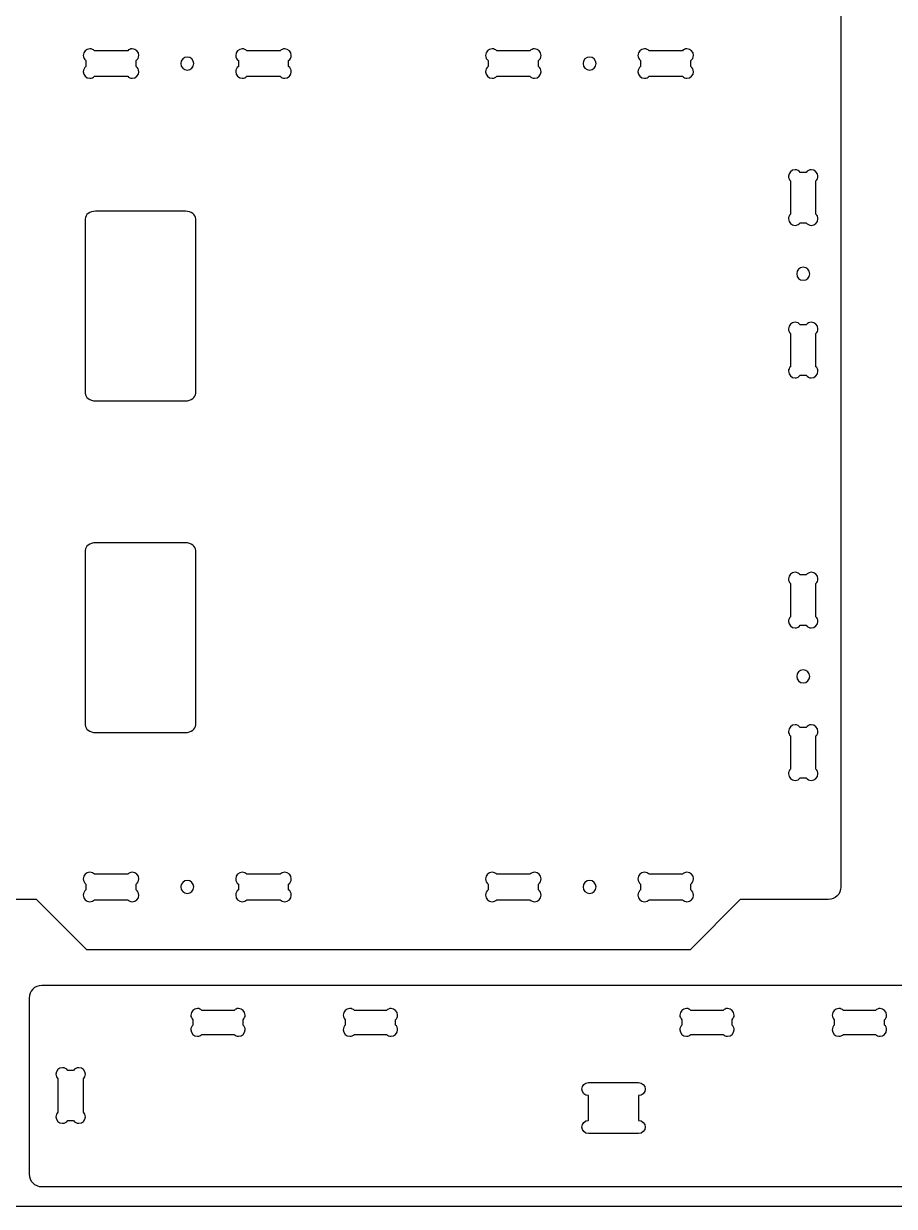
# Model space of a CAD drawing. Extents: x 0 to 4896, y 0 to 5028.
# Drawn here: x 3064 to 3504, y 1248 to 1845 of the extents above; entities that cross this region are included whole.
import ezdxf

# ---------------------------------------------------------------- set-up
doc = ezdxf.new("R2010")
doc.units = 0
doc.layers.add('Layer_1', color=7, linetype='CONTINUOUS')

msp = doc.modelspace()

# ---------------------------------------------------------------- linework, layer by layer
at = {"layer": 'Layer_1', "color": 3}
msp.add_lwpolyline([(2457.372163, 2467.488066), (4895.721448, 2467.488066), (4895.721448, 1248.338922), (2457.372163, 1248.338922), (2457.372163, 2467.488066)], dxfattribs=at)
at = {"layer": 'Layer_1', "color": 7}
for points in [[(3476.510023, 2438.249914), (3476.510023, 1825.510192), (3476.510023, 1409.585192)], [(3116.209245, 1831.763108), (3099.43469, 1831.763108)], [(3118.546412, 1832.724356), (3118.546412, 1832.724356)], [(3146.318856, 1828.588108), (3146.318856, 1828.588108)], [(3193.211828, 1831.763108), (3176.428411, 1831.763108)], [(3195.548967, 1832.724356), (3195.548967, 1832.724356)], [(3319.435717, 1831.763108), (3302.661134, 1831.763108)], [(3321.772856, 1832.724356), (3321.772856, 1832.724356)], [(3349.5453, 1828.588108), (3349.5453, 1828.588108)], [(3396.438301, 1831.763108), (3379.654884, 1831.763108)], [(3398.775439, 1832.724356), (3398.775439, 1832.724356)], [(3095.121967, 1826.780192), (3095.121967, 1823.834356)], [(3120.521967, 1823.834356), (3120.521967, 1826.780192)], [(3172.115717, 1826.780192), (3172.115717, 1823.825608)], [(3197.515717, 1823.834356), (3197.515717, 1826.780192)], [(3298.348411, 1826.780192), (3298.348411, 1823.834356)], [(3323.748411, 1823.834356), (3323.748411, 1826.780192)], [(3375.34219, 1826.780192), (3375.34219, 1823.825608)], [(3400.74219, 1823.834356), (3400.74219, 1826.780192)], [(3099.425856, 1818.842692), (3116.218078, 1818.842692)], [(3176.419606, 1818.842692), (3193.220634, 1818.842692)], [(3302.6523, 1818.842692), (3319.444522, 1818.842692)], [(3379.646078, 1818.842692), (3396.447106, 1818.842692)], [(3458.950523, 1770.335748), (3456.0048, 1770.335748)], [(3461.596356, 1771.667554), (3461.596356, 1771.667554)], [(3451.021828, 1766.031859), (3451.021828, 1749.248385)], [(3463.9423, 1749.239636), (3463.9423, 1766.040608)], [(3145.357523, 1750.747832), (3099.972662, 1750.747832)], [(3145.357523, 1750.747832), (3145.357523, 1750.747832)], [(3094.742745, 1746.849496), (3094.742745, 1658.866719)], [(3150.596273, 1658.866719), (3150.596273, 1746.849496)], [(3456.0048, 1744.935748), (3458.959328, 1744.935748)], [(3457.486467, 1722.419776), (3457.486467, 1722.419776)], [(3458.950523, 1693.342139), (3456.0048, 1693.342139)], [(3461.596356, 1694.673663), (3461.596356, 1694.673663)], [(3451.021828, 1689.029219), (3451.021828, 1672.254776)], [(3463.9423, 1672.245745), (3463.9423, 1689.037968)], [(3456.0048, 1667.941856), (3458.950523, 1667.941856)], [(3099.972662, 1654.977414), (3145.357523, 1654.977414)], [(3145.357523, 1583.336996), (3099.972662, 1583.336996)], [(3145.357523, 1583.336996), (3145.357523, 1583.336996)], [(3094.742745, 1579.447692), (3094.742745, 1491.464914)], [(3150.596273, 1491.464914), (3150.596273, 1579.447692)], [(3458.950523, 1567.109219), (3456.0048, 1567.109219)], [(3461.596356, 1568.441025), (3461.596356, 1568.441025)], [(3451.021828, 1562.80533), (3451.021828, 1546.022139)], [(3463.9423, 1546.013108), (3463.9423, 1562.814361)], [(3456.0048, 1541.709219), (3458.959328, 1541.709219)], [(3457.486467, 1519.193248), (3457.486467, 1519.193248)], [(3099.972662, 1487.566861), (3145.357523, 1487.566861)], [(3458.950523, 1490.11561), (3456.0048, 1490.11561)], [(3461.596356, 1491.447416), (3461.596356, 1491.447416)], [(3451.021828, 1485.802972), (3451.021828, 1469.028248)], [(3463.9423, 1469.019499), (3463.9423, 1485.811721)], [(3456.0048, 1464.71561), (3458.950523, 1464.71561)], [(3116.209245, 1416.041025), (3099.43469, 1416.041025)], [(3118.546412, 1417.002274), (3118.546412, 1417.002274)], [(3193.211828, 1416.041025), (3176.428411, 1416.041025)], [(3195.548967, 1417.002274), (3195.548967, 1417.002274)], [(3319.435717, 1416.041025), (3302.661134, 1416.041025)], [(3321.772856, 1417.002274), (3321.772856, 1417.002274)], [(3396.438301, 1416.041025), (3379.654884, 1416.041025)], [(3398.775439, 1417.002274), (3398.775439, 1417.002274)], [(3095.121967, 1411.05811), (3095.121967, 1408.112274)], [(3120.521967, 1408.112274), (3120.521967, 1411.05811)], [(3146.318856, 1412.866025), (3146.318856, 1412.866025)], [(3172.115717, 1411.05811), (3172.115717, 1408.103525)], [(3197.515717, 1408.112274), (3197.515717, 1411.05811)], [(3298.348411, 1411.05811), (3298.348411, 1408.112274)], [(3323.748411, 1408.112274), (3323.748411, 1411.05811)], [(3349.5453, 1412.866025), (3349.5453, 1412.866025)], [(3375.34219, 1411.05811), (3375.34219, 1408.103525)], [(3400.74219, 1408.112274), (3400.74219, 1411.05811)], [(3470.160023, 1403.235192), (3425.710023, 1403.235192), (3400.310023, 1377.826443), (3095.554134, 1377.826443), (3070.1453, 1403.235192), (3041.5703, 1403.235192)], [(3099.425856, 1403.12061), (3116.218078, 1403.12061)], [(3176.419606, 1403.12061), (3193.220634, 1403.12061)], [(3302.6523, 1403.12061), (3319.444522, 1403.12061)], [(3379.646078, 1403.12061), (3396.447106, 1403.12061)], [(3822.021284, 1359.851428), (3072.756844, 1359.851428), (3072.756844, 1359.851428)], [(3066.406844, 1353.501428), (3066.406844, 1264.636705)], [(3151.417257, 1348.21851), (3151.417257, 1348.21851)], [(3169.946839, 1347.28379), (3153.728093, 1347.28379)], [(3228.411148, 1348.21851), (3228.411148, 1348.21851)], [(3246.94073, 1347.28379), (3230.721702, 1347.28379)], [(3398.467535, 1348.21851), (3398.467535, 1348.21851)], [(3416.997399, 1347.28379), (3400.77837, 1347.28379)], [(3475.461426, 1348.21851), (3475.461426, 1348.21851)], [(3493.991008, 1347.28379), (3477.771979, 1347.28379)], [(3149.141982, 1342.530039), (3149.141982, 1339.884205)], [(3174.541982, 1339.884205), (3174.541982, 1342.530039)], [(3226.13559, 1342.530039), (3226.13559, 1339.884205)], [(3251.53559, 1339.884205), (3251.53559, 1342.530039)], [(3396.192259, 1342.530039), (3396.192259, 1339.884205)], [(3421.592259, 1339.884205), (3421.592259, 1342.530039)], [(3473.185868, 1342.530039), (3473.185868, 1339.884205)], [(3498.585868, 1339.884205), (3498.585868, 1342.530039)], [(3153.728093, 1335.130454), (3169.946839, 1335.130454)], [(3230.721702, 1335.130454), (3246.94073, 1335.130454)], [(3400.77837, 1335.130454), (3416.997399, 1335.130454)], [(3477.771979, 1335.130454), (3493.991008, 1335.130454)], [(3083.287119, 1318.338232), (3083.287119, 1318.338232)], [(3088.878506, 1317.006425), (3085.932953, 1317.006425)], [(3080.941288, 1312.711568), (3080.941288, 1295.910314)], [(3093.861704, 1295.919345), (3093.861704, 1312.702536)], [(3348.955315, 1310.824065), (3374.355315, 1310.824065)], [(3348.955315, 1310.824065), (3348.955315, 1310.824065)], [(3348.955315, 1291.694761), (3348.955315, 1304.218372)], [(3374.363782, 1304.218372), (3374.355315, 1304.218372), (3374.355315, 1291.694761), (3374.363782, 1291.694761)], [(3085.924204, 1291.606425), (3088.878506, 1291.606425)], [(3374.355315, 1285.089068), (3348.955315, 1285.089068)], [(3072.756844, 1258.286705), (3822.021284, 1258.286705)]]:
    msp.add_lwpolyline(points, dxfattribs=at)
for points in [[(3097.097523, 1832.724356), (3095.268271, 1832.724356), (3093.790245, 1831.25539), (3093.790245, 1829.426025)], [(3093.790245, 1829.426025), (3093.790245, 1828.338623), (3094.315686, 1827.381043), (3095.121967, 1826.780192)], [(3099.43469, 1831.763108), (3098.837846, 1832.360008), (3098.012177, 1832.724356), (3097.097523, 1832.724356)], [(3118.546412, 1832.724356), (3117.631814, 1832.724356), (3116.806145, 1832.360008), (3116.209245, 1831.763108)], [(3121.853689, 1829.426025), (3121.853717, 1831.25539), (3120.37572, 1832.724356), (3118.546412, 1832.724356)], [(3120.521967, 1826.780192), (3121.328332, 1827.381043), (3121.853689, 1828.338623), (3121.853689, 1829.426025)], [(3146.318856, 1828.588108), (3144.504647, 1828.588108), (3143.038023, 1827.11265), (3143.038023, 1825.298525)], [(3149.59969, 1825.298525), (3149.59969, 1827.11265), (3148.132952, 1828.588108), (3146.318856, 1828.588108)], [(3174.091273, 1832.724356), (3172.261936, 1832.724356), (3170.7928, 1831.25539), (3170.7928, 1829.426025)], [(3170.7928, 1829.426025), (3170.792829, 1828.339752), (3171.31096, 1827.381325), (3172.115717, 1826.780192)], [(3176.428411, 1831.763108), (3175.831596, 1832.360008), (3175.005898, 1832.724356), (3174.091273, 1832.724356)], [(3195.548967, 1832.724356), (3194.634313, 1832.724356), (3193.808644, 1832.360008), (3193.211828, 1831.763108)], [(3198.847467, 1829.426025), (3198.847467, 1831.25539), (3197.378303, 1832.724356), (3195.548967, 1832.724356)], [(3197.515717, 1826.780192), (3198.321998, 1827.381043), (3198.847467, 1828.338623), (3198.847467, 1829.426025)], [(3300.323967, 1832.724356), (3298.494744, 1832.724356), (3297.016689, 1831.25539), (3297.016689, 1829.426025)], [(3297.016689, 1829.426025), (3297.016689, 1828.338623), (3297.542159, 1827.381043), (3298.348411, 1826.780192)], [(3302.661134, 1831.763108), (3302.06429, 1832.360008), (3301.238649, 1832.724356), (3300.323967, 1832.724356)], [(3321.772856, 1832.724356), (3320.858258, 1832.724356), (3320.032561, 1832.360008), (3319.435717, 1831.763108)], [(3325.080162, 1829.426025), (3325.080162, 1831.25539), (3323.60222, 1832.724356), (3321.772856, 1832.724356)], [(3323.748411, 1826.780192), (3324.554805, 1827.381043), (3325.080162, 1828.338623), (3325.080162, 1829.426025)], [(3349.5453, 1828.588108), (3347.731148, 1828.588108), (3346.264467, 1827.11265), (3346.264467, 1825.298525)], [(3352.826134, 1825.298525), (3352.826134, 1827.11265), (3351.359425, 1828.588108), (3349.5453, 1828.588108)], [(3377.317745, 1832.724356), (3375.488381, 1832.724356), (3374.019245, 1831.25539), (3374.019245, 1829.426025)], [(3374.019245, 1829.426025), (3374.019301, 1828.339752), (3374.537405, 1827.381325), (3375.34219, 1826.780192)], [(3379.654884, 1831.763108), (3379.05804, 1832.360008), (3378.232371, 1832.724356), (3377.317745, 1832.724356)], [(3398.775439, 1832.724356), (3397.860785, 1832.724356), (3397.035116, 1832.360008), (3396.438301, 1831.763108)], [(3402.073912, 1829.426025), (3402.073912, 1831.25539), (3400.604747, 1832.724356), (3398.775439, 1832.724356)], [(3400.74219, 1826.780192), (3401.548414, 1827.381043), (3402.073912, 1828.338623), (3402.073912, 1829.426025)], [(3095.121967, 1823.834356), (3094.314416, 1823.233788), (3093.790245, 1822.277054), (3093.790245, 1821.188523)], [(3093.790245, 1821.188523), (3093.790245, 1819.359441), (3095.268243, 1817.881443), (3097.097523, 1817.881443)], [(3118.546412, 1817.881443), (3120.375748, 1817.881443), (3121.853689, 1819.359441), (3121.853689, 1821.188523)], [(3121.853689, 1821.188523), (3121.853717, 1822.277054), (3121.329546, 1823.233788), (3120.521967, 1823.834356)], [(3143.038023, 1825.298525), (3143.038023, 1823.484401), (3144.504647, 1822.017692), (3146.318856, 1822.017692)], [(3146.318856, 1822.017692), (3148.132952, 1822.017692), (3149.59969, 1823.484401), (3149.59969, 1825.298525)], [(3172.115717, 1823.825608), (3171.312202, 1823.224474), (3170.7928, 1822.27395), (3170.7928, 1821.188523)], [(3170.7928, 1821.188523), (3170.792829, 1819.359441), (3172.261965, 1817.881443), (3174.091273, 1817.881443)], [(3195.548967, 1817.881443), (3197.378275, 1817.881443), (3198.847467, 1819.359441), (3198.847467, 1821.188523)], [(3198.847467, 1821.188523), (3198.847467, 1822.277054), (3198.323268, 1823.233788), (3197.515717, 1823.834356)], [(3298.348411, 1823.834356), (3297.540889, 1823.233788), (3297.016689, 1822.277054), (3297.016689, 1821.188523)], [(3297.016689, 1821.188523), (3297.016689, 1819.359441), (3298.494715, 1817.881443), (3300.323967, 1817.881443)], [(3321.772856, 1817.881443), (3323.60222, 1817.881443), (3325.080162, 1819.359441), (3325.080162, 1821.188523)], [(3325.080162, 1821.188523), (3325.080162, 1822.277054), (3324.55599, 1823.233788), (3323.748411, 1823.834356)], [(3346.264467, 1825.298525), (3346.264467, 1823.484401), (3347.731148, 1822.017692), (3349.5453, 1822.017692)], [(3349.5453, 1822.017692), (3351.359425, 1822.017692), (3352.826134, 1823.484401), (3352.826134, 1825.298525)], [(3375.34219, 1823.825608), (3374.538646, 1823.224474), (3374.019245, 1822.27395), (3374.019245, 1821.188523)], [(3374.019245, 1821.188523), (3374.019301, 1819.359441), (3375.488381, 1817.881443), (3377.317745, 1817.881443)], [(3398.775439, 1817.881443), (3400.604747, 1817.881443), (3402.073912, 1819.359441), (3402.073912, 1821.188523)], [(3402.073912, 1821.188523), (3402.073912, 1822.277054), (3401.549712, 1823.233788), (3400.74219, 1823.834356)], [(3097.097523, 1817.881443), (3098.007802, 1817.881443), (3098.829718, 1818.250872), (3099.425856, 1818.842692)], [(3116.218078, 1818.842692), (3116.814244, 1818.250872), (3117.63616, 1817.881443), (3118.546412, 1817.881443)], [(3174.091273, 1817.881443), (3175.001496, 1817.881443), (3175.82344, 1818.250872), (3176.419606, 1818.842692)], [(3193.220634, 1818.842692), (3193.8168, 1818.250872), (3194.638857, 1817.881443), (3195.548967, 1817.881443)], [(3300.323967, 1817.881443), (3301.234275, 1817.881443), (3302.05619, 1818.250872), (3302.6523, 1818.842692)], [(3319.444522, 1818.842692), (3320.040689, 1818.250872), (3320.862604, 1817.881443), (3321.772856, 1817.881443)], [(3377.317745, 1817.881443), (3378.227912, 1817.881443), (3379.049912, 1818.250872), (3379.646078, 1818.842692)], [(3396.447106, 1818.842692), (3397.043244, 1818.250872), (3397.865273, 1817.881443), (3398.775439, 1817.881443)], [(3450.060523, 1768.368941), (3450.060495, 1767.454259), (3450.424985, 1766.628759), (3451.021828, 1766.031859)], [(3453.358967, 1771.667554), (3451.529715, 1771.667554), (3450.060523, 1770.198305), (3450.060523, 1768.368941)], [(3456.0048, 1770.335748), (3455.403864, 1771.142056), (3454.446482, 1771.667554), (3453.358967, 1771.667554)], [(3461.596356, 1771.667554), (3460.507938, 1771.667554), (3459.551261, 1771.143185), (3458.950523, 1770.335748)], [(3464.903634, 1768.368941), (3464.903634, 1770.198305), (3463.425608, 1771.667554), (3461.596356, 1771.667554)], [(3463.9423, 1766.040608), (3464.534036, 1766.636943), (3464.903634, 1767.458774), (3464.903634, 1768.368941)], [(3099.972662, 1750.747832), (3097.071728, 1750.747832), (3094.742745, 1749.007932), (3094.742745, 1746.849496)], [(3150.596273, 1746.849496), (3150.596273, 1749.007932), (3148.258457, 1750.747832), (3145.357523, 1750.747832)], [(3450.060523, 1746.911303), (3450.060466, 1745.081939), (3451.529715, 1743.612972), (3453.358967, 1743.612972)], [(3451.021828, 1749.248385), (3450.424985, 1748.651485), (3450.060523, 1747.825985), (3450.060523, 1746.911303)], [(3453.358967, 1743.612972), (3454.445184, 1743.612972), (3455.403808, 1744.131132), (3456.0048, 1744.935748)], [(3458.959328, 1744.935748), (3459.560518, 1744.132261), (3460.511127, 1743.612972), (3461.596356, 1743.612972)], [(3461.596356, 1743.612972), (3463.42558, 1743.612972), (3464.903634, 1745.081939), (3464.903634, 1746.911303)], [(3464.903634, 1746.911303), (3464.903634, 1747.82147), (3464.534148, 1748.643583), (3463.9423, 1749.239636)], [(3457.486467, 1722.419776), (3455.672342, 1722.419776), (3454.196828, 1720.953068), (3454.196828, 1719.138943)], [(3460.7673, 1719.138943), (3460.7673, 1720.953068), (3459.300676, 1722.419776), (3457.486467, 1722.419776)], [(3454.196828, 1719.138943), (3454.196828, 1717.324819), (3455.672314, 1715.85811), (3457.486467, 1715.85811)], [(3457.486467, 1715.85811), (3459.300676, 1715.85811), (3460.7673, 1717.324819), (3460.7673, 1719.138943)], [(3450.060523, 1691.366583), (3450.060495, 1690.451901), (3450.424985, 1689.626119), (3451.021828, 1689.029219)], [(3453.358967, 1694.673663), (3451.529715, 1694.673663), (3450.060523, 1693.195665), (3450.060523, 1691.366583)], [(3456.0048, 1693.342139), (3455.403864, 1694.148448), (3454.446482, 1694.673663), (3453.358967, 1694.673663)], [(3461.596356, 1694.673663), (3460.507938, 1694.673663), (3459.551261, 1694.149576), (3458.950523, 1693.342139)], [(3464.903634, 1691.366301), (3464.903634, 1693.195665), (3463.425608, 1694.673663), (3461.596356, 1694.673663)], [(3463.9423, 1689.037968), (3464.534148, 1689.634303), (3464.903634, 1690.456134), (3464.903634, 1691.366301)], [(3451.021828, 1672.254776), (3450.424985, 1671.657876), (3450.060523, 1670.832094), (3450.060523, 1669.917412)], [(3464.903634, 1669.917412), (3464.903634, 1670.827861), (3464.534148, 1671.649692), (3463.9423, 1672.245745)], [(3450.060523, 1669.917412), (3450.060466, 1668.08833), (3451.529715, 1666.610332), (3453.358967, 1666.610332)], [(3453.358967, 1666.610332), (3454.446482, 1666.610332), (3455.403864, 1667.13583), (3456.0048, 1667.941856)], [(3458.950523, 1667.941856), (3459.551261, 1667.134419), (3460.507882, 1666.610332), (3461.596356, 1666.610332)], [(3461.596356, 1666.610332), (3463.42558, 1666.610332), (3464.903634, 1668.08833), (3464.903634, 1669.917412)], [(3094.742745, 1658.866719), (3094.742745, 1656.708565), (3097.071728, 1654.977414), (3099.972662, 1654.977414)], [(3145.357523, 1654.977414), (3148.258457, 1654.977414), (3150.596273, 1656.708565), (3150.596273, 1658.866719)], [(3099.972662, 1583.336996), (3097.071728, 1583.336996), (3094.742745, 1581.605845), (3094.742745, 1579.447692)], [(3150.596273, 1579.447692), (3150.596273, 1581.605845), (3148.258457, 1583.336996), (3145.357523, 1583.336996)], [(3450.060523, 1565.142694), (3450.060495, 1564.228012), (3450.424985, 1563.40223), (3451.021828, 1562.80533)], [(3453.358967, 1568.441025), (3451.529715, 1568.441025), (3450.060523, 1566.971776), (3450.060523, 1565.142694)], [(3456.0048, 1567.109219), (3455.403864, 1567.915528), (3454.446482, 1568.441025), (3453.358967, 1568.441025)], [(3461.596356, 1568.441025), (3460.507938, 1568.441025), (3459.551261, 1567.916939), (3458.950523, 1567.109219)], [(3464.903634, 1565.142694), (3464.903634, 1566.971776), (3463.425608, 1568.441025), (3461.596356, 1568.441025)], [(3463.9423, 1562.814361), (3464.534036, 1563.410414), (3464.903634, 1564.232528), (3464.903634, 1565.142694)], [(3450.060523, 1543.684774), (3450.060466, 1541.85541), (3451.529715, 1540.386443), (3453.358967, 1540.386443)], [(3451.021828, 1546.022139), (3450.424985, 1545.425239), (3450.060523, 1544.599456), (3450.060523, 1543.684774)], [(3453.358967, 1540.386443), (3454.445184, 1540.386443), (3455.403808, 1540.904603), (3456.0048, 1541.709219)], [(3458.959328, 1541.709219), (3459.560518, 1540.905732), (3460.511127, 1540.386443), (3461.596356, 1540.386443)], [(3461.596356, 1540.386443), (3463.42558, 1540.386443), (3464.903634, 1541.855692), (3464.903634, 1543.684774)], [(3464.903634, 1543.684774), (3464.903634, 1544.595223), (3464.534148, 1545.417054), (3463.9423, 1546.013108)], [(3457.486467, 1519.193248), (3455.672342, 1519.193248), (3454.196828, 1517.726539), (3454.196828, 1515.912414)], [(3460.7673, 1515.912414), (3460.7673, 1517.726539), (3459.300676, 1519.193248), (3457.486467, 1519.193248)], [(3454.196828, 1515.912414), (3454.196828, 1514.09829), (3455.672314, 1512.631581), (3457.486467, 1512.631581)], [(3457.486467, 1512.631581), (3459.300676, 1512.631581), (3460.7673, 1514.09829), (3460.7673, 1515.912414)], [(3094.742745, 1491.464914), (3094.742745, 1489.306761), (3097.071728, 1487.566861), (3099.972662, 1487.566861)], [(3145.357523, 1487.566861), (3148.258457, 1487.566861), (3150.596273, 1489.306761), (3150.596273, 1491.464914)], [(3450.060523, 1488.140054), (3450.060495, 1487.225372), (3450.424985, 1486.39959), (3451.021828, 1485.802972)], [(3453.358967, 1491.447416), (3451.529715, 1491.447416), (3450.060523, 1489.969419), (3450.060523, 1488.140054)], [(3456.0048, 1490.11561), (3455.403864, 1490.921919), (3454.446482, 1491.447416), (3453.358967, 1491.447416)], [(3461.596356, 1491.447416), (3460.507938, 1491.447416), (3459.551261, 1490.923048), (3458.950523, 1490.11561)], [(3464.903634, 1488.140054), (3464.903634, 1489.969419), (3463.425608, 1491.447416), (3461.596356, 1491.447416)], [(3463.9423, 1485.811721), (3464.534148, 1486.407774), (3464.903634, 1487.229605), (3464.903634, 1488.140054)], [(3451.021828, 1469.028248), (3450.424985, 1468.431348), (3450.060523, 1467.605848), (3450.060523, 1466.691165)], [(3464.903634, 1466.691165), (3464.903634, 1467.601332), (3464.534148, 1468.423163), (3463.9423, 1469.019499)], [(3450.060523, 1466.691165), (3450.060466, 1464.861801), (3451.529715, 1463.383803), (3453.358967, 1463.383803)], [(3453.358967, 1463.383803), (3454.446482, 1463.383803), (3455.403864, 1463.909301), (3456.0048, 1464.71561)], [(3458.950523, 1464.71561), (3459.551261, 1463.90789), (3460.507882, 1463.383803), (3461.596356, 1463.383803)], [(3461.596356, 1463.383803), (3463.42558, 1463.383803), (3464.903634, 1464.861801), (3464.903634, 1466.691165)], [(3097.097523, 1417.002274), (3095.268271, 1417.002274), (3093.790245, 1415.533025), (3093.790245, 1413.703943)], [(3099.43469, 1416.041025), (3098.837846, 1416.637925), (3098.012177, 1417.002274), (3097.097523, 1417.002274)], [(3118.546412, 1417.002274), (3117.631814, 1417.002274), (3116.806145, 1416.637925), (3116.209245, 1416.041025)], [(3121.853689, 1413.703943), (3121.853717, 1415.533025), (3120.37572, 1417.002274), (3118.546412, 1417.002274)], [(3174.091273, 1417.002274), (3172.261936, 1417.002274), (3170.7928, 1415.533025), (3170.7928, 1413.703943)], [(3176.428411, 1416.041025), (3175.831596, 1416.637925), (3175.005898, 1417.002274), (3174.091273, 1417.002274)], [(3195.548967, 1417.002274), (3194.634313, 1417.002274), (3193.808644, 1416.637925), (3193.211828, 1416.041025)], [(3198.847467, 1413.703943), (3198.847467, 1415.533025), (3197.378303, 1417.002274), (3195.548967, 1417.002274)], [(3300.323967, 1417.002274), (3298.494744, 1417.002274), (3297.016689, 1415.533025), (3297.016689, 1413.703943)], [(3302.661134, 1416.041025), (3302.06429, 1416.637925), (3301.238649, 1417.002274), (3300.323967, 1417.002274)], [(3321.772856, 1417.002274), (3320.858258, 1417.002274), (3320.032561, 1416.637925), (3319.435717, 1416.041025)], [(3325.080162, 1413.703943), (3325.080162, 1415.533025), (3323.60222, 1417.002274), (3321.772856, 1417.002274)], [(3377.317745, 1417.002274), (3375.488381, 1417.002274), (3374.019245, 1415.533025), (3374.019245, 1413.703943)], [(3379.654884, 1416.041025), (3379.05804, 1416.637925), (3378.232371, 1417.002274), (3377.317745, 1417.002274)], [(3398.775439, 1417.002274), (3397.860785, 1417.002274), (3397.035116, 1416.637925), (3396.438301, 1416.041025)], [(3402.073912, 1413.703943), (3402.073912, 1415.533025), (3400.604747, 1417.002274), (3398.775439, 1417.002274)], [(3093.790245, 1413.703943), (3093.790245, 1412.616259), (3094.315686, 1411.658961), (3095.121967, 1411.05811)], [(3120.521967, 1411.05811), (3121.328332, 1411.658961), (3121.853689, 1412.616259), (3121.853689, 1413.703943)], [(3146.318856, 1412.866025), (3144.504647, 1412.866025), (3143.038023, 1411.390568), (3143.038023, 1409.576443)], [(3143.038023, 1409.576443), (3143.038023, 1407.762319), (3144.504647, 1406.29561), (3146.318856, 1406.29561)], [(3149.59969, 1409.576443), (3149.59969, 1411.390568), (3148.132952, 1412.866025), (3146.318856, 1412.866025)], [(3146.318856, 1406.29561), (3148.132952, 1406.29561), (3149.59969, 1407.762036), (3149.59969, 1409.576443)], [(3170.7928, 1413.703943), (3170.792829, 1412.61767), (3171.31096, 1411.658961), (3172.115717, 1411.05811)], [(3197.515717, 1411.05811), (3198.321998, 1411.658961), (3198.847467, 1412.616259), (3198.847467, 1413.703943)], [(3297.016689, 1413.703943), (3297.016689, 1412.616259), (3297.542159, 1411.658961), (3298.348411, 1411.05811)], [(3323.748411, 1411.05811), (3324.554805, 1411.658961), (3325.080162, 1412.616259), (3325.080162, 1413.703943)], [(3349.5453, 1412.866025), (3347.731148, 1412.866025), (3346.264467, 1411.390568), (3346.264467, 1409.576443)], [(3346.264467, 1409.576443), (3346.264467, 1407.762319), (3347.731148, 1406.29561), (3349.5453, 1406.29561)], [(3352.826134, 1409.576443), (3352.826134, 1411.390568), (3351.359425, 1412.866025), (3349.5453, 1412.866025)], [(3349.5453, 1406.29561), (3351.359425, 1406.29561), (3352.826134, 1407.762036), (3352.826134, 1409.576443)], [(3374.019245, 1413.703943), (3374.019301, 1412.61767), (3374.537405, 1411.658961), (3375.34219, 1411.05811)], [(3400.74219, 1411.05811), (3401.548414, 1411.658961), (3402.073912, 1412.616259), (3402.073912, 1413.703943)], [(3476.510023, 1409.585192), (3476.510023, 1406.067292), (3473.677923, 1403.235192), (3470.160023, 1403.235192)], [(3095.121967, 1408.112274), (3094.314416, 1407.511705), (3093.790245, 1406.554972), (3093.790245, 1405.466441)], [(3093.790245, 1405.466441), (3093.790245, 1403.637359), (3095.268243, 1402.159361), (3097.097523, 1402.159361)], [(3118.546412, 1402.159361), (3120.375748, 1402.159361), (3121.853689, 1403.637359), (3121.853689, 1405.466441)], [(3121.853689, 1405.466441), (3121.853717, 1406.554972), (3121.329546, 1407.511705), (3120.521967, 1408.112274)], [(3172.115717, 1408.103525), (3171.312202, 1407.502392), (3170.7928, 1406.551585), (3170.7928, 1405.466441)], [(3170.7928, 1405.466441), (3170.792829, 1403.637076), (3172.261965, 1402.159079), (3174.091273, 1402.159079)], [(3195.548967, 1402.159079), (3197.378275, 1402.159079), (3198.847467, 1403.637359), (3198.847467, 1405.466441)], [(3198.847467, 1405.466441), (3198.847467, 1406.554972), (3198.323268, 1407.511423), (3197.515717, 1408.112274)], [(3298.348411, 1408.112274), (3297.540889, 1407.511705), (3297.016689, 1406.554972), (3297.016689, 1405.466441)], [(3297.016689, 1405.466441), (3297.016689, 1403.637359), (3298.494715, 1402.159361), (3300.323967, 1402.159361)], [(3321.772856, 1402.159361), (3323.60222, 1402.159361), (3325.080162, 1403.637359), (3325.080162, 1405.466441)], [(3325.080162, 1405.466441), (3325.080162, 1406.554972), (3324.55599, 1407.511705), (3323.748411, 1408.112274)], [(3375.34219, 1408.103525), (3374.538646, 1407.502392), (3374.019245, 1406.551585), (3374.019245, 1405.466441)], [(3374.019245, 1405.466441), (3374.019301, 1403.637076), (3375.488381, 1402.159079), (3377.317745, 1402.159079)], [(3398.775439, 1402.159079), (3400.604747, 1402.159079), (3402.073912, 1403.637359), (3402.073912, 1405.466441)], [(3402.073912, 1405.466441), (3402.073912, 1406.554972), (3401.549712, 1407.511423), (3400.74219, 1408.112274)], [(3097.097523, 1402.159361), (3098.007802, 1402.159361), (3098.829718, 1402.52879), (3099.425856, 1403.12061)], [(3116.218078, 1403.12061), (3116.814244, 1402.52879), (3117.63616, 1402.159361), (3118.546412, 1402.159361)], [(3174.091273, 1402.159079), (3175.001496, 1402.159079), (3175.82344, 1402.52879), (3176.419606, 1403.12061)], [(3193.220634, 1403.12061), (3193.8168, 1402.52879), (3194.638857, 1402.159079), (3195.548967, 1402.159079)], [(3300.323967, 1402.159361), (3301.234275, 1402.159361), (3302.05619, 1402.52879), (3302.6523, 1403.12061)], [(3319.444522, 1403.12061), (3320.040689, 1402.52879), (3320.862604, 1402.159361), (3321.772856, 1402.159361)], [(3377.317745, 1402.159079), (3378.227912, 1402.159079), (3379.049912, 1402.52879), (3379.646078, 1403.12061)], [(3396.447106, 1403.12061), (3397.043244, 1402.52879), (3397.865273, 1402.159079), (3398.775439, 1402.159079)], [(3072.756844, 1359.851428), (3069.238662, 1359.851428), (3066.406844, 1357.019328), (3066.406844, 1353.501428)], [(3151.417257, 1348.21851), (3149.587893, 1348.21851), (3148.118926, 1346.749261), (3148.118926, 1344.920179)], [(3148.118926, 1344.920179), (3148.118926, 1343.976145), (3148.511215, 1343.130608), (3149.141982, 1342.530039)], [(3153.728093, 1347.28379), (3153.13345, 1347.864885), (3152.31811, 1348.21851), (3151.417257, 1348.21851)], [(3172.257675, 1348.21851), (3171.356539, 1348.21851), (3170.541764, 1347.865168), (3169.946839, 1347.28379)], [(3175.565037, 1344.920179), (3175.565037, 1346.749261), (3174.087039, 1348.21851), (3172.257675, 1348.21851)], [(3174.541982, 1342.530039), (3175.170773, 1343.130608), (3175.565037, 1343.978121), (3175.565037, 1344.920179)], [(3228.411148, 1348.21851), (3226.581784, 1348.21851), (3225.112535, 1346.749261), (3225.112535, 1344.920179)], [(3225.112535, 1344.920179), (3225.112535, 1343.976145), (3225.504824, 1343.130608), (3226.13559, 1342.530039)], [(3230.721702, 1347.28379), (3230.127059, 1347.864885), (3229.312284, 1348.21851), (3228.411148, 1348.21851)], [(3249.251284, 1348.21851), (3248.35043, 1348.21851), (3247.535373, 1347.865168), (3246.94073, 1347.28379)], [(3252.558646, 1344.920179), (3252.558646, 1346.749261), (3251.080648, 1348.21851), (3249.251284, 1348.21851)], [(3251.53559, 1342.530039), (3252.164099, 1343.130608), (3252.558646, 1343.978121), (3252.558646, 1344.920179)], [(3398.467535, 1348.21851), (3396.63817, 1348.21851), (3395.169204, 1346.749261), (3395.169204, 1344.920179)], [(3395.169204, 1344.920179), (3395.169204, 1343.976145), (3395.561493, 1343.130608), (3396.192259, 1342.530039)], [(3400.77837, 1347.28379), (3400.183728, 1347.864885), (3399.368388, 1348.21851), (3398.467535, 1348.21851)], [(3419.307953, 1348.21851), (3418.406817, 1348.21851), (3417.592042, 1347.865168), (3416.997399, 1347.28379)], [(3422.615315, 1344.920179), (3422.615315, 1346.749261), (3421.137317, 1348.21851), (3419.307953, 1348.21851)], [(3421.592259, 1342.530039), (3422.22105, 1343.130608), (3422.615315, 1343.978121), (3422.615315, 1344.920179)], [(3475.461426, 1348.21851), (3473.632062, 1348.21851), (3472.162813, 1346.749261), (3472.162813, 1344.920179)], [(3472.162813, 1344.920179), (3472.162813, 1343.976145), (3472.555102, 1343.130608), (3473.185868, 1342.530039)], [(3477.771979, 1347.28379), (3477.177337, 1347.864885), (3476.362562, 1348.21851), (3475.461426, 1348.21851)], [(3496.301844, 1348.21851), (3495.400708, 1348.21851), (3494.58565, 1347.865168), (3493.991008, 1347.28379)], [(3499.608924, 1344.920179), (3499.608924, 1346.749261), (3498.131208, 1348.21851), (3496.301844, 1348.21851)], [(3498.585868, 1342.530039), (3499.214659, 1343.130608), (3499.608924, 1343.978121), (3499.608924, 1344.920179)], [(3149.141982, 1339.884205), (3148.511215, 1339.283636), (3148.118926, 1338.437816), (3148.118926, 1337.494065)], [(3175.565037, 1337.494065), (3175.565037, 1338.436123), (3175.170773, 1339.283636), (3174.541982, 1339.884205)], [(3226.13559, 1339.884205), (3225.504824, 1339.283636), (3225.112535, 1338.437816), (3225.112535, 1337.494065)], [(3252.558646, 1337.494065), (3252.558646, 1338.436123), (3252.164099, 1339.283636), (3251.53559, 1339.884205)], [(3396.192259, 1339.884205), (3395.561493, 1339.283636), (3395.169204, 1338.437816), (3395.169204, 1337.494065)], [(3422.615315, 1337.494065), (3422.615315, 1338.436123), (3422.22105, 1339.283636), (3421.592259, 1339.884205)], [(3473.185868, 1339.884205), (3472.555102, 1339.283636), (3472.162813, 1338.437816), (3472.162813, 1337.494065)], [(3499.608924, 1337.494065), (3499.608924, 1338.436123), (3499.214659, 1339.283636), (3498.585868, 1339.884205)], [(3148.118926, 1337.494065), (3148.118926, 1335.664701), (3149.587893, 1334.186703), (3151.417257, 1334.186703)], [(3151.417257, 1334.186703), (3152.31811, 1334.186703), (3153.13345, 1334.549359), (3153.728093, 1335.130454)], [(3169.946839, 1335.130454), (3170.541482, 1334.549076), (3171.356539, 1334.186703), (3172.257675, 1334.186703)], [(3172.257675, 1334.186703), (3174.087039, 1334.186703), (3175.565037, 1335.664701), (3175.565037, 1337.494065)], [(3225.112535, 1337.494065), (3225.112535, 1335.664701), (3226.581784, 1334.186703), (3228.411148, 1334.186703)], [(3228.411148, 1334.186703), (3229.312284, 1334.186703), (3230.127059, 1334.549359), (3230.721702, 1335.130454)], [(3246.94073, 1335.130454), (3247.535373, 1334.549076), (3248.350148, 1334.186703), (3249.251284, 1334.186703)], [(3249.251284, 1334.186703), (3251.080648, 1334.186703), (3252.558646, 1335.664701), (3252.558646, 1337.494065)], [(3395.169204, 1337.494065), (3395.169204, 1335.664701), (3396.63817, 1334.186703), (3398.467535, 1334.186703)], [(3398.467535, 1334.186703), (3399.368388, 1334.186703), (3400.183728, 1334.549359), (3400.77837, 1335.130454)], [(3416.997399, 1335.130454), (3417.591759, 1334.549076), (3418.406817, 1334.186703), (3419.307953, 1334.186703)], [(3419.307953, 1334.186703), (3421.137317, 1334.186703), (3422.615315, 1335.664701), (3422.615315, 1337.494065)], [(3472.162813, 1337.494065), (3472.162813, 1335.664701), (3473.632062, 1334.186703), (3475.461426, 1334.186703)], [(3475.461426, 1334.186703), (3476.362562, 1334.186703), (3477.177337, 1334.549359), (3477.771979, 1335.130454)], [(3493.991008, 1335.130454), (3494.58565, 1334.549076), (3495.400708, 1334.186703), (3496.301844, 1334.186703)], [(3496.301844, 1334.186703), (3498.130926, 1334.186703), (3499.608924, 1335.664701), (3499.608924, 1337.494065)], [(3083.287119, 1318.338232), (3081.458037, 1318.338232), (3079.979757, 1316.869265), (3079.979757, 1315.039901)], [(3079.979757, 1315.039901), (3079.979757, 1314.129734), (3080.349468, 1313.307903), (3080.941288, 1312.711568)], [(3085.932953, 1317.006425), (3085.332384, 1317.813863), (3084.37565, 1318.338232), (3083.287119, 1318.338232)], [(3091.524622, 1318.338232), (3090.437219, 1318.338232), (3089.479639, 1317.812734), (3088.878506, 1317.006425)], [(3094.822953, 1315.039901), (3094.822953, 1316.869265), (3093.353986, 1318.338232), (3091.524622, 1318.338232)], [(3093.861704, 1312.702536), (3094.458604, 1313.299436), (3094.822953, 1314.125219), (3094.822953, 1315.039901)], [(3345.647953, 1307.525734), (3345.647953, 1309.354816), (3347.12595, 1310.824065), (3348.955315, 1310.824065)], [(3374.355315, 1310.824065), (3374.358137, 1310.824065), (3374.360959, 1310.824065), (3374.363782, 1310.824065)], [(3374.363782, 1310.824065), (3376.192864, 1310.824065), (3377.662113, 1309.354816), (3377.662113, 1307.525734)], [(3348.955315, 1304.218372), (3347.12595, 1304.218372), (3345.647953, 1305.69637), (3345.647953, 1307.525734)], [(3377.662113, 1307.525734), (3377.662113, 1305.69637), (3376.192864, 1304.218372), (3374.363782, 1304.218372)], [(3080.941288, 1295.910314), (3080.349468, 1295.314261), (3079.979757, 1294.492148), (3079.979757, 1293.581981)], [(3094.822953, 1293.581981), (3094.822953, 1294.496663), (3094.458604, 1295.322445), (3093.861704, 1295.919345)], [(3079.979757, 1293.581981), (3079.979757, 1291.752616), (3081.458037, 1290.283932), (3083.287119, 1290.28365)], [(3083.287119, 1290.28365), (3084.372546, 1290.28365), (3085.32307, 1290.802939), (3085.924204, 1291.606425)], [(3088.878506, 1291.606425), (3089.479639, 1290.80181), (3090.438066, 1290.283932), (3091.524622, 1290.28365)], [(3091.524622, 1290.28365), (3093.353704, 1290.28365), (3094.822953, 1291.752616), (3094.822953, 1293.581981)], [(3345.647953, 1288.387399), (3345.647953, 1290.216763), (3347.12595, 1291.694761), (3348.955315, 1291.694761)], [(3374.363782, 1291.694761), (3376.192864, 1291.694761), (3377.662113, 1290.216763), (3377.662113, 1288.387399)], [(3348.955315, 1285.089068), (3347.12595, 1285.089068), (3345.647953, 1286.558034), (3345.647953, 1288.387399)], [(3374.363782, 1285.089068), (3374.360959, 1285.089068), (3374.358137, 1285.089068), (3374.355315, 1285.089068)], [(3377.662113, 1288.387399), (3377.662113, 1286.558034), (3376.192864, 1285.089068), (3374.363782, 1285.089068)], [(3066.406844, 1264.636705), (3066.406844, 1261.118805), (3069.238944, 1258.286705), (3072.756844, 1258.286705)]]:
    msp.add_open_spline(points, degree=3, dxfattribs=at)

doc.saveas('drawing.dxf')
